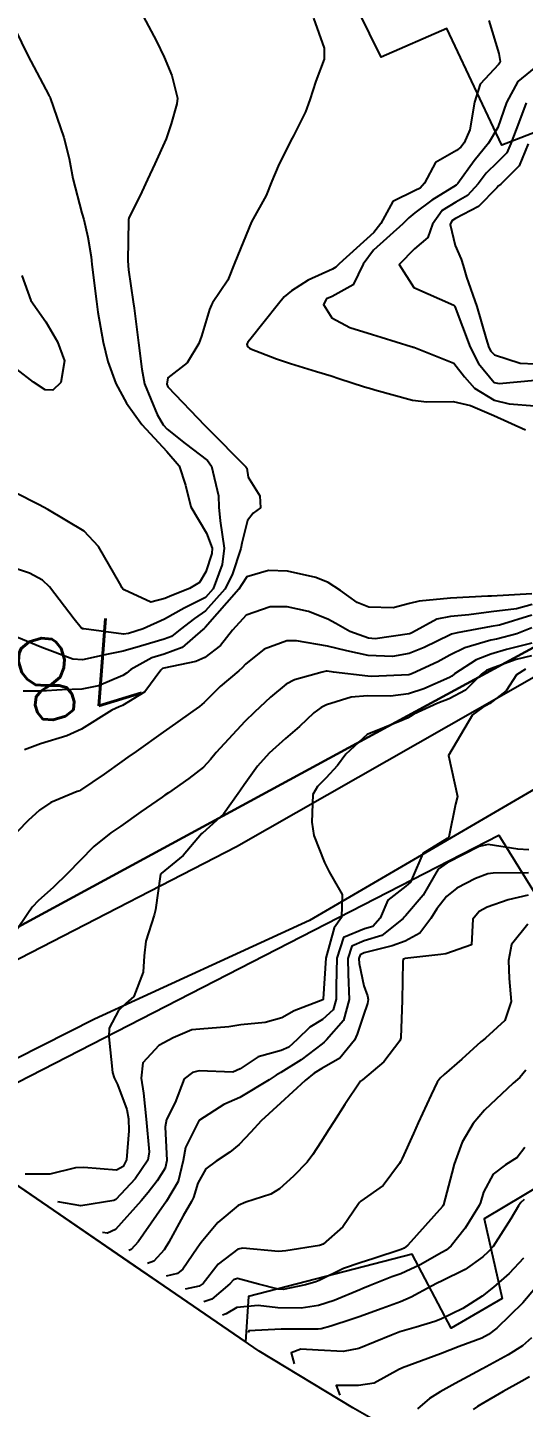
# Model space of a CAD drawing. Header units: metres. Extents: x 318500 to 325275, y 7408834 to 7428799.
# Drawn here: x 323206.3 to 323230.6, y 7420720 to 7420787.6 of the extents above; entities that cross this region are included whole.
import ezdxf
from ezdxf.enums import TextEntityAlignment as Align

# ---------------------------------------------------------------- set-up
doc = ezdxf.new("R2010")
doc.units = ezdxf.units.M
doc.header["$MEASUREMENT"] = 0
for name, color, linetype in [('Area', 45, 'Continuous'), ('Cotas', 45, 'Continuous'), ('Curvas de Nivel 1m', 11, 'Continuous'), ('Curvas de Nivel 5m', 15, 'Continuous'), ('Edificações', 30, 'Continuous'), ('Vias Primárias', 230, 'Continuous')]:
    doc.layers.add(name, color=color, linetype=linetype)
doc.styles.add('Style-STANDARD', font='STANDARD.shx')

msp = doc.modelspace()

# ---------------------------------------------------------------- linework, layer by layer
at = {"layer": 'Area'}
msp.add_lwpolyline([(323291.204, 7420684.656), (323278.456, 7420690.98), (323276.982, 7420691.783), (323271.825, 7420694.42), (323262.627, 7420699.009), (323257.632, 7420701.696), (323250.384, 7420705.176), (323248.81, 7420705.947), (323241.407, 7420709.813), (323235.255, 7420712.74), (323234.355, 7420713.33), (323227.653, 7420716.809), (323223.398, 7420719.358), (323222.258, 7420720.004), (323217.675, 7420722.781), (323199.402, 7420735.296)], dxfattribs=at)
at = {"layer": 'Curvas de Nivel 1m', "flags": 128}
for points, elevation in [([(323211.994, 7420788.152), (323212.638, 7420786.915), (323213.023, 7420786.136), (323213.387, 7420785.236), (323213.67, 7420784.127), (323213.641, 7420783.854), (323213.357, 7420782.878), (323213.112, 7420782.134), (323212.563, 7420780.91), (323212.202, 7420780.147), (323211.916, 7420779.546), (323211.291, 7420778.259), (323211.269, 7420778.182), (323211.269, 7420778.16), (323211.271, 7420778.141), (323211.231, 7420776.161), (323211.263, 7420775.726), (323211.504, 7420774.156), (323211.537, 7420773.854), (323211.762, 7420772.152), (323211.915, 7420770.867), (323212.053, 7420770.147), (323212.665, 7420768.64), (323212.974, 7420768.133), (323213.157, 7420767.932), (323214.049, 7420767.219), (323215.134, 7420766.39), (323215.341, 7420766.107), (323215.679, 7420764.665), (323215.694, 7420764.101), (323215.756, 7420763.444), (323215.953, 7420762.097), (323215.864, 7420761.302), (323215.424, 7420760.104), (323215.046, 7420759.69), (323213.993, 7420759.168), (323213.035, 7420758.619), (323211.993, 7420758.146), (323211.266, 7420757.917), (323211.026, 7420757.887), (323209.075, 7420758.144), (323209.029, 7420758.153), (323208.954, 7420758.191), (323208.604, 7420758.624), (323207.403, 7420760.206), (323207.055, 7420760.524), (323206.409, 7420760.871), (323205.066, 7420761.338)], 782), ([(323220.34, 7420788.041), (323220.859, 7420786.585), (323220.856, 7420786.035), (323220.454, 7420784.969), (323220.148, 7420784.042), (323219.945, 7420783.464), (323219.352, 7420782.295), (323219.223, 7420782.052), (323218.596, 7420780.796), (323218.294, 7420780.065), (323218.016, 7420779.362), (323217.29, 7420778.08), (323216.484, 7420776.092), (323216.138, 7420775.216), (323215.384, 7420774.108), (323215.327, 7420774.02), (323215.235, 7420773.78), (323214.848, 7420772.482), (323214.716, 7420772.115), (323214.141, 7420771.18), (323213.193, 7420770.43), (323213.147, 7420770.131), (323213.188, 7420770.003), (323215.01, 7420768.112), (323215.158, 7420767.961), (323217.02, 7420766.082), (323217.059, 7420766.011), (323217.125, 7420765.568), (323217.7, 7420764.656), (323217.731, 7420764.071), (323217.368, 7420763.814), (323217.101, 7420763.454), (323216.822, 7420762.345), (323216.765, 7420762.085), (323216.351, 7420760.8), (323215.994, 7420760.096), (323215.039, 7420759.038), (323214.496, 7420758.655), (323213.806, 7420758.122), (323213.377, 7420757.774), (323213.023, 7420757.639), (323211.862, 7420757.303), (323211.013, 7420757.057), (323210.271, 7420756.911), (323209.007, 7420756.634), (323208.545, 7420756.657), (323207.015, 7420757.239), (323205.329, 7420757.932)], 781), ([(323205.428, 7420788.093), (323206.335, 7420786.226), (323207.371, 7420784.276), (323207.406, 7420784.21), (323207.428, 7420784.15), (323208.106, 7420782.202), (323208.36, 7420781.174), (323208.547, 7420780.198), (323208.98, 7420778.508), (323209.074, 7420778.192), (323209.281, 7420777.323), (323209.44, 7420776.356), (323209.452, 7420776.187), (323209.474, 7420775.98), (323209.695, 7420774.183), (323209.765, 7420773.649), (323210.021, 7420772.178), (323210.262, 7420771.236), (323210.648, 7420770.168), (323211.175, 7420769.191), (323211.926, 7420768.149), (323213.141, 7420766.832), (323213.744, 7420766.124), (323214.062, 7420765.179), (323214.327, 7420764.118), (323215.091, 7420762.835), (323215.361, 7420762.106), (323215.35, 7420761.832), (323215.062, 7420760.934), (323214.749, 7420760.418), (323214.257, 7420760.118), (323213.396, 7420759.777), (323213.045, 7420759.633), (323212.36, 7420759.457), (323211.049, 7420760.061), (323210.996, 7420760.107), (323210.953, 7420760.161), (323210.842, 7420760.375), (323209.798, 7420762.179), (323209.091, 7420762.937), (323207.316, 7420763.999), (323207.108, 7420764.101), (323206.889, 7420764.213), (323205.704, 7420764.819)], 783), ([(323231.399, 7420785.815), (323230.347, 7420784.944), (323229.794, 7420783.914), (323229.358, 7420782.691), (323228.915, 7420781.927), (323228.21, 7420781.064), (323227.4, 7420779.949), (323227.362, 7420779.906), (323227.319, 7420779.879), (323226.135, 7420779.135), (323225.298, 7420778.516), (323225.002, 7420778.267), (323224.717, 7420777.979), (323223.277, 7420776.684), (323222.761, 7420776.008), (323222.283, 7420774.987), (323221.246, 7420774.424), (323220.965, 7420774.312), (323220.823, 7420774.034), (323221.23, 7420773.378), (323222.111, 7420772.904), (323223.218, 7420772.557), (323223.647, 7420772.424), (323225.12, 7420771.971), (323225.188, 7420771.949), (323225.21, 7420771.945), (323225.241, 7420771.938), (323227.202, 7420771.151), (323227.733, 7420770.48), (323228.223, 7420769.935), (323229.181, 7420769.349), (323229.926, 7420769.162), (323231.178, 7420769.069)], 779), ([(323230.752, 7420783.899), (323230.387, 7420782.932), (323230.008, 7420781.91), (323229.8, 7420781.456), (323229.336, 7420780.978), (323228.79, 7420780.466), (323228.394, 7420779.934), (323227.883, 7420779.37), (323227.306, 7420779.031), (323226.631, 7420778.625), (323226.164, 7420777.961), (323225.941, 7420777.306), (323225.278, 7420776.759), (323224.537, 7420775.981), (323225.253, 7420774.86), (323227.201, 7420773.99), (323227.24, 7420773.967), (323227.252, 7420773.95), (323227.256, 7420773.934), (323228.004, 7420771.938), (323228.415, 7420771.144), (323229.193, 7420770.217), (323229.437, 7420770.161), (323231.194, 7420770.328)], 778), ([(323230.848, 7420781.898), (323230.411, 7420780.826), (323229.517, 7420779.917), (323229.399, 7420779.838), (323229.317, 7420779.744), (323228.411, 7420778.826), (323227.294, 7420778.235), (323227.112, 7420778.132), (323227.023, 7420777.953), (323227.28, 7420776.925), (323227.572, 7420776.245), (323227.664, 7420775.944), (323227.834, 7420775.369), (323228.343, 7420773.933), (323228.795, 7420772.348), (323228.931, 7420771.924), (323229.026, 7420771.741), (323229.206, 7420771.564), (323230.452, 7420771.151), (323231.202, 7420771.123)], 777), ([(323206.033, 7420775.453), (323206.48, 7420774.221), (323207.224, 7420773.173), (323207.795, 7420772.204), (323208.133, 7420771.268), (323207.949, 7420770.202), (323207.558, 7420769.833), (323207.185, 7420769.845), (323206.608, 7420770.219), (323205.819, 7420770.853)], 784), ([(323231.045, 7420759.343), (323230.272, 7420759.131), (323229.041, 7420758.978), (323227.938, 7420758.836), (323227.038, 7420758.756), (323226.373, 7420758.62), (323225.179, 7420757.969), (323225.083, 7420757.915), (323225.029, 7420757.896), (323223.356, 7420757.664), (323223.025, 7420757.69), (323222.119, 7420758.014), (323221.42, 7420758.41), (323221.036, 7420758.618), (323220.085, 7420758.994), (323219.042, 7420759.229), (323218.202, 7420759.223), (323217.037, 7420758.818), (323216.36, 7420758.09), (323215.778, 7420757.34), (323215.009, 7420756.739), (323214.569, 7420756.552), (323213.001, 7420756.221), (323212.933, 7420756.199), (323212.847, 7420756.132), (323212.068, 7420755.059), (323210.973, 7420754.389), (323210.805, 7420754.33), (323210.445, 7420754.168), (323208.96, 7420753.233), (323208.249, 7420752.906), (323206.953, 7420752.512), (323206.167, 7420752.222)], 779), ([(323231.039, 7420758.816), (323229.454, 7420758.333), (323229.033, 7420758.255), (323227.369, 7420757.945), (323227.097, 7420757.881), (323227.029, 7420757.853), (323225.753, 7420757.229), (323225.015, 7420756.944), (323224.201, 7420756.794), (323223.013, 7420756.847), (323221.963, 7420757.068), (323221.019, 7420757.297), (323219.506, 7420757.562), (323219.023, 7420757.561), (323217.923, 7420757.16), (323217.005, 7420756.413), (323216.844, 7420756.241), (323216.666, 7420756.085), (323215.765, 7420755.322), (323214.977, 7420754.549), (323214.74, 7420754.346), (323214.423, 7420754.115), (323213.572, 7420753.516), (323212.96, 7420753.088), (323211.636, 7420752.15), (323211.235, 7420751.867), (323210.942, 7420751.655), (323210.074, 7420751.032), (323208.921, 7420750.248), (323208.876, 7420750.225), (323208.746, 7420750.183), (323207.464, 7420749.65), (323206.906, 7420749.275), (323206.352, 7420748.764), (323205.824, 7420748.226)], 778), ([(323231.033, 7420758.199), (323230.295, 7420757.901), (323229.292, 7420757.65), (323229.025, 7420757.587), (323227.744, 7420757.215), (323227.014, 7420756.86), (323226.427, 7420756.538), (323225.191, 7420755.968), (323225.061, 7420755.907), (323224.999, 7420755.894), (323223.177, 7420755.817), (323222.997, 7420755.826), (323221.31, 7420756.025), (323221.001, 7420756.069), (323220.96, 7420756.071), (323220.765, 7420756.032), (323219.394, 7420755.646), (323218.991, 7420755.438), (323218.232, 7420754.81), (323217.435, 7420754.073), (323216.965, 7420753.605), (323215.568, 7420752.101), (323215.293, 7420751.757), (323214.939, 7420751.374), (323214.223, 7420750.825), (323213.23, 7420750.127), (323213.047, 7420750), (323212.917, 7420749.909), (323211.866, 7420749.185), (323210.895, 7420748.486), (323210.699, 7420748.356), (323210.407, 7420748.165), (323209.564, 7420747.492), (323208.876, 7420746.797), (323208.301, 7420746.189), (323207.57, 7420745.489), (323206.85, 7420744.845), (323206.539, 7420744.521), (323206.328, 7420744.218), (323205.732, 7420743.321)], 777), ([(323231.023, 7420757.441), (323229.784, 7420757.143), (323229.015, 7420756.911), (323228.305, 7420756.637), (323227.246, 7420755.946), (323227.109, 7420755.838), (323226.997, 7420755.772), (323225.741, 7420755.21), (323224.985, 7420754.966), (323224.106, 7420754.86), (323222.983, 7420754.863), (323222.186, 7420754.808), (323220.976, 7420754.43), (323220.705, 7420754.301), (323220.342, 7420754.036), (323219.639, 7420753.368), (323218.957, 7420752.774), (323218.16, 7420752.062), (323217.587, 7420751.424), (323216.927, 7420750.517), (323216.751, 7420750.254), (323216.645, 7420750.084), (323215.93, 7420749.069), (323214.89, 7420748.143), (323214.872, 7420748.128), (323214.851, 7420748.11), (323213.948, 7420747.05), (323212.87, 7420746.169), (323212.843, 7420746.13), (323212.59, 7420744.388), (323212.52, 7420744.135), (323212.111, 7420742.85), (323212.042, 7420742.142), (323211.99, 7420741.331), (323211.527, 7420740.149), (323211.13, 7420739.809), (323210.78, 7420739.466), (323210.327, 7420738.604), (323210.297, 7420738.165), (323210.477, 7420736.419), (323210.566, 7420736.162), (323210.727, 7420735.836), (323211.181, 7420734.619), (323211.262, 7420734.152), (323211.287, 7420733.566), (323211.168, 7420732.153), (323211.005, 7420731.825), (323210.672, 7420731.641), (323209.082, 7420731.767), (323208.674, 7420731.755), (323207.415, 7420731.453), (323206.198, 7420731.452)], 776), ([(323230.721, 7420756.178), (323230.273, 7420755.901), (323229.776, 7420755.12), (323228.979, 7420754.492), (323228.612, 7420754.289), (323228.125, 7420753.933), (323226.95, 7420751.95), (323227.381, 7420749.943), (323227.29, 7420749.568), (323226.97, 7420747.949), (323226.889, 7420747.885), (323225.688, 7420747.156), (323225.187, 7420745.967), (323225.086, 7420745.748), (323224.864, 7420745.557), (323223.969, 7420744.868), (323223.604, 7420743.989), (323223.247, 7420743.581), (323222.832, 7420743.462), (323221.81, 7420743.03), (323221.481, 7420742.02), (323221.448, 7420740.665), (323221.445, 7420740.013), (323221.299, 7420739.498), (323220.775, 7420739.022), (323220.15, 7420738.649), (323219.525, 7420738.039), (323219.13, 7420737.669), (323218.752, 7420737.501), (323217.625, 7420737.188), (323216.738, 7420736.599), (323216.376, 7420736.443), (323214.736, 7420736.511), (323214.406, 7420736.434), (323213.991, 7420736.111), (323213.559, 7420734.958), (323213.134, 7420734.124), (323213.06, 7420733.77), (323213.139, 7420732.123), (323213.064, 7420731.734), (323212.665, 7420731.116), (323212.235, 7420730.558), (323211.887, 7420730.141), (323210.636, 7420728.735), (323210.245, 7420728.552), (323210, 7420728.6)], 774), ([(323230.884, 7420747.32), (323230.348, 7420747.361), (323228.887, 7420747.595), (323228.451, 7420747.492), (323226.877, 7420746.699), (323226.445, 7420746.384), (323226.195, 7420745.957), (323225.705, 7420745.113), (323224.842, 7420744.097), (323224.783, 7420744.029), (323224.734, 7420743.972), (323223.674, 7420743.14), (323222.823, 7420742.878), (323222.216, 7420742.612), (323222.019, 7420742.012), (323222.032, 7420741.238), (323222.077, 7420740.007), (323221.804, 7420738.98), (323220.977, 7420738.018), (323220.859, 7420737.919), (323220.757, 7420737.836), (323219.732, 7420737.049), (323218.736, 7420736.423), (323218.495, 7420736.292), (323218.16, 7420736.059), (323216.721, 7420735.194), (323215.945, 7420734.861), (323214.745, 7420734.1), (323214.724, 7420734.086), (323214.709, 7420734.063), (323214.053, 7420732.746), (323213.939, 7420732.111), (323213.694, 7420731.085), (323213.137, 7420730.123), (323212.643, 7420729.418), (323211.736, 7420728.143), (323211.402, 7420727.759), (323211.28, 7420727.71)], 773), ([(323230.873, 7420746.203), (323229.143, 7420746.186), (323228.872, 7420746.154), (323228.27, 7420745.929), (323227.358, 7420745.447), (323226.856, 7420745.042), (323226.37, 7420744.432), (323226.082, 7420743.958), (323225.546, 7420743.246), (323224.823, 7420742.861), (323224.179, 7420742.62), (323222.814, 7420742.282), (323222.623, 7420742.193), (323222.56, 7420742.004), (323222.571, 7420741.766), (323222.797, 7420740.671), (323222.976, 7420740.182), (323223.006, 7420739.997), (323222.972, 7420739.812), (323222.779, 7420739.24), (323222.472, 7420738.296), (323222.343, 7420738.004), (323221.623, 7420737.135), (323220.739, 7420736.618), (323220.362, 7420736.399), (323219.919, 7420736.032), (323218.719, 7420734.925), (323217.772, 7420734.064), (323217.261, 7420733.512), (323216.692, 7420732.904), (323216.24, 7420732.531), (323215.566, 7420732.091), (323215.055, 7420731.715), (323214.664, 7420731.012), (323214.445, 7420730.311), (323214.353, 7420730.104), (323213.94, 7420729.407), (323213.241, 7420728.121), (323213.008, 7420727.74), (323212.501, 7420727.189), (323212.2, 7420727.08)], 772), ([(323230.858, 7420745.101), (323229.872, 7420744.887), (323228.849, 7420744.521), (323228.456, 7420744.315), (323228.14, 7420743.93), (323228.079, 7420742.673), (323226.814, 7420742.242), (323226.565, 7420742.202), (323224.81, 7420742.001), (323224.785, 7420741.996), (323224.726, 7420741.971), (323224.705, 7420741.868), (323224.684, 7420739.972), (323224.608, 7420738.127), (323224.569, 7420737.973), (323223.776, 7420736.953), (323222.731, 7420736.071), (323222.69, 7420736.041), (323222.638, 7420736.001), (323221.87, 7420734.857), (323221.333, 7420734.014), (323221.091, 7420733.629), (323220.695, 7420733.02), (323220.3, 7420732.411), (323220.014, 7420732.03), (323219.355, 7420731.354), (323218.66, 7420730.727), (323218.242, 7420730.47), (323217.017, 7420730.074), (323216.648, 7420729.91), (323215.642, 7420729.088), (323214.835, 7420728.098), (323214.744, 7420727.983), (323214.626, 7420727.83), (323213.929, 7420726.791), (323213.661, 7420726.587), (323213.12, 7420726.45)], 771), ([(323230.74, 7420736.537), (323230.442, 7420736.187), (323230.112, 7420735.899), (323228.717, 7420734.589), (323228.152, 7420733.926), (323227.611, 7420733.017), (323227.22, 7420731.935), (323227.108, 7420731.501), (323226.695, 7420729.94), (323226.681, 7420729.908), (323226.649, 7420729.87), (323224.959, 7420727.965), (323224.772, 7420727.824), (323224.627, 7420727.763), (323223.295, 7420727.315), (323222.617, 7420727.105), (323221.796, 7420726.824), (323220.603, 7420726.246), (323220.448, 7420726.177), (323219.933, 7420726.03), (323218.841, 7420725.802), (323218.596, 7420725.811), (323217.645, 7420726.064), (323216.604, 7420726.347), (323216.412, 7420726.272), (323216.235, 7420726.084), (323215.353, 7420725.328), (323214.96, 7420725.19)], 769), ([(323230.693, 7420732.753), (323230.316, 7420732.265), (323229.736, 7420731.904), (323229.131, 7420731.455), (323228.66, 7420730.57), (323228.51, 7420730.064), (323228.454, 7420729.922), (323227.765, 7420728.802), (323227.071, 7420727.936), (323226.83, 7420727.735), (323226.625, 7420727.606), (323225.565, 7420727.006), (323224.609, 7420726.576), (323224.169, 7420726.414), (323223.106, 7420725.992), (323222.75, 7420725.845), (323222.597, 7420725.779), (323221.345, 7420725.256), (323220.585, 7420725.017), (323219.735, 7420724.88), (323218.583, 7420724.908), (323217.624, 7420725.025), (323216.583, 7420724.921), (323216.047, 7420724.616), (323215.88, 7420724.55)], 768), ([(323230.655, 7420730.208), (323230.49, 7420730.055), (323230.374, 7420729.894), (323230.001, 7420729.257), (323229.129, 7420727.913), (323228.899, 7420727.643), (323228.622, 7420727.395), (323227.758, 7420726.783), (323226.604, 7420726.203), (323226.424, 7420726.121), (323226.088, 7420725.948), (323225.124, 7420725.43), (323224.588, 7420725.201), (323223.7, 7420724.867), (323222.577, 7420724.463), (323222.232, 7420724.347), (323221.186, 7420724.014), (323220.709, 7420723.878), (323220.568, 7420723.866), (323218.75, 7420723.866), (323217.157, 7420723.776), (323217.13, 7420723.7)], 767), ([(323230.622, 7420727.34), (323229.919, 7420726.592), (323229.153, 7420725.912), (323228.595, 7420725.468), (323227.649, 7420724.87), (323226.576, 7420724.345), (323226.286, 7420724.232), (323225.365, 7420723.958), (323224.568, 7420723.723), (323224.16, 7420723.57), (323222.559, 7420722.91), (323221.794, 7420722.771), (323220.558, 7420722.837), (323219.711, 7420722.881), (323219.235, 7420722.701), (323219.38, 7420722.16)], 766), ([(323231.018, 7420723.439), (323230.567, 7420723.051), (323229.864, 7420722.597), (323228.609, 7420721.919), (323228.57, 7420721.899), (323228.55, 7420721.888), (323227.268, 7420721.204), (323226.533, 7420720.783), (323226.017, 7420720.458), (323225.434, 7420719.956)], 764), ([(323230.909, 7420721.52), (323230.541, 7420721.316), (323229.623, 7420720.814), (323228.524, 7420720.169), (323228.369, 7420720.075), (323228.153, 7420719.924)], 763)]:
    msp.add_lwpolyline(points, dxfattribs=dict(at, elevation=elevation))
at = {"layer": 'Curvas de Nivel 5m', "flags": 128}
for points, elevation in [([(323228.932, 7420787.927), (323229.406, 7420786.321), (323229.479, 7420785.919), (323229.459, 7420785.859), (323229.398, 7420785.778), (323228.506, 7420784.81), (323228.22, 7420783.937), (323227.99, 7420782.574), (323227.708, 7420781.945), (323227.56, 7420781.733), (323227.344, 7420781.564), (323226.308, 7420780.987), (323225.775, 7420779.965), (323225.562, 7420779.722), (323225.314, 7420779.603), (323224.219, 7420779.074), (323223.631, 7420777.995), (323223.285, 7420777.55), (323221.585, 7420776.025), (323221.431, 7420775.864), (323221.266, 7420775.758), (323220.076, 7420775.224), (323219.25, 7420774.702), (323218.888, 7420774.412), (323218.614, 7420774.059), (323217.213, 7420772.297), (323217.11, 7420772.183), (323217.07, 7420772.082), (323217.092, 7420771.965), (323217.208, 7420771.876), (323218.517, 7420771.374), (323219.201, 7420771.144), (323220.483, 7420770.751), (323221.195, 7420770.53), (323221.58, 7420770.411), (323222.838, 7420770.005), (323223.188, 7420769.897), (323223.34, 7420769.845), (323225.181, 7420769.349), (323225.885, 7420769.258), (323227.18, 7420769.278), (323228.029, 7420769.086), (323229.17, 7420768.597), (323230.713, 7420767.897)], 780), ([(323231.027, 7420759.868), (323229.048, 7420759.756), (323228.872, 7420759.746), (323227.047, 7420759.651), (323225.51, 7420759.501), (323225.044, 7420759.387), (323224.239, 7420759.179), (323223.042, 7420759.206), (323222.478, 7420759.443), (323221.657, 7420760.021), (323221.056, 7420760.411), (323220.441, 7420760.654), (323219.064, 7420760.972), (323218.126, 7420761.002), (323217.059, 7420760.689), (323216.816, 7420760.321), (323216.67, 7420760.086), (323215.031, 7420758.21), (323214.978, 7420758.163), (323214.913, 7420758.111), (323213.905, 7420757.233), (323213.012, 7420756.915), (323212.411, 7420756.736), (323211.387, 7420756.154), (323211.171, 7420755.984), (323210.996, 7420755.869), (323209.802, 7420755.363), (323208.985, 7420755.194), (323208.024, 7420755.16), (323206.983, 7420755.103), (323206.109, 7420755.097)], 780), ([(323231.014, 7420756.829), (323230.259, 7420756.653), (323229.004, 7420756.198), (323228.811, 7420756.115), (323228.57, 7420755.926), (323227.785, 7420755.141), (323226.981, 7420754.715), (323226.43, 7420754.503), (323225.248, 7420753.967), (323225.077, 7420753.861), (323224.968, 7420753.786), (323224.653, 7420753.661), (323222.96, 7420752.977), (323221.91, 7420752.016), (323221.503, 7420751.46), (323220.932, 7420750.833), (323220.529, 7420750.431), (323220.303, 7420750.036), (323220.257, 7420748.679), (323220.352, 7420748.035), (323220.877, 7420746.708), (323221.105, 7420746.259), (323221.226, 7420746.025), (323221.739, 7420745.135), (323221.706, 7420744.017), (323221.346, 7420743.509), (323220.94, 7420742.028), (323220.81, 7420740.039), (323220.81, 7420740.02), (323220.79, 7420739.992), (323219.377, 7420739.445), (323218.776, 7420739.109), (323217.959, 7420738.875), (323216.77, 7420738.766), (323216.191, 7420738.664), (323214.767, 7420738.553), (323214.365, 7420738.507), (323213.455, 7420738.12), (323212.997, 7420737.886), (323212.754, 7420737.743), (323211.976, 7420736.907), (323211.893, 7420736.143), (323212.004, 7420735.422), (323212.14, 7420734.139), (323212.281, 7420732.541), (323212.213, 7420732.137), (323211.594, 7420731.218), (323210.651, 7420730.203), (323210.622, 7420730.188), (323210.551, 7420730.161), (323208.931, 7420729.893), (323207.81, 7420730.1)], 775), ([(323230.837, 7420743.686), (323230.027, 7420742.696), (323229.884, 7420741.904), (323229.924, 7420741.026), (323230.025, 7420739.901), (323229.703, 7420738.979), (323228.763, 7420738.105), (323228.656, 7420738.027), (323228.533, 7420737.923), (323227.607, 7420737.077), (323226.736, 7420736.328), (323226.538, 7420736.147), (323226.398, 7420735.953), (323226.098, 7420735.331), (323225.457, 7420733.959), (323225.227, 7420733.438), (323224.684, 7420732.21), (323224.599, 7420732.053), (323224.552, 7420731.972), (323223.749, 7420730.899), (323222.652, 7420730.12), (323222.585, 7420730.067), (323222.53, 7420730.001), (323221.776, 7420728.872), (323220.813, 7420728.018), (323220.678, 7420727.971), (323220.629, 7420727.962), (323218.973, 7420727.697), (323218.624, 7420727.669), (323216.873, 7420727.83), (323216.625, 7420727.78), (323215.656, 7420727.048), (323214.924, 7420726.097), (323214.729, 7420725.967), (323214.04, 7420725.82)], 770), ([(323231.206, 7420725.881), (323230.593, 7420725.145), (323229.323, 7420723.909), (323228.9, 7420723.59), (323228.573, 7420723.426), (323227.478, 7420723.014), (323226.557, 7420722.65), (323224.696, 7420721.968), (323224.598, 7420721.921), (323224.549, 7420721.894), (323223.312, 7420721.215), (323222.537, 7420721.103), (323221.438, 7420721.109), (323221.62, 7420720.62)], 765)]:
    msp.add_lwpolyline(points, dxfattribs=dict(at, elevation=elevation))
at = {"layer": 'Edificações'}
msp.add_lwpolyline([(323244.994, 7420764.753), (323235.6, 7420784.159), (323229.567, 7420781.835), (323226.866, 7420787.543), (323223.645, 7420786.142), (323215.58, 7420802.503), (323189.383, 7420788.976), (323195.41, 7420775.935), (323188.916, 7420773.081), (323186.355, 7420779.104), (323183.394, 7420777.807), (323181.212, 7420782.166), (323177.991, 7420780.609), (323177.368, 7420782.373), (323171.186, 7420779.208), (323180.332, 7420759.963), (323183.907, 7420761.633), (323185.382, 7420758.161), (323181.972, 7420756.44), (323187.157, 7420744.36), (323191.846, 7420745.933), (323193.256, 7420741.642), (323190.51, 7420740.88)], dxfattribs=at)
for points in [[(323195.234, 7420737.789), (323244.994, 7420764.753)], [(323201.603, 7420733.789), (323229.416, 7420748.048), (323233.043, 7420742.196), (323240.128, 7420747.602), (323242.137, 7420743.756), (323235.163, 7420738.295), (323237.395, 7420734.449), (323228.69, 7420729.254), (323229.582, 7420725.353), (323227.072, 7420723.904), (323225.175, 7420727.527), (323217.141, 7420725.464), (323217.008, 7420723.238)], [(323217.008, 7420723.238), (323213.414, 7420725.7), (323211.52, 7420726.997), (323205.234, 7420731.302), (323201.603, 7420733.789)]]:
    msp.add_lwpolyline(points, close=True, dxfattribs=at)
at = {"layer": 'Vias Primárias'}
for points in [[(323715.644, 7420145.548, 0), (323709.04, 7420132.939)], [(323831.088, 7420001.787, 0), (323833.844, 7420008.443, 0.220888)], [(323205.069, 7420933.766, 0), (323207.298, 7420931.929, 0.020742), (323210.311, 7420929.649), (323213.335, 7420928.865), (323214.564, 7420929.479), (323216.061, 7420926.782), (323213.869, 7420925.313), (323213.871, 7420924.556), (323218.068, 7420917.639), (323222.108, 7420910.972), (323227.38, 7420903.131), (323230.217, 7420898.982, 0.38291), (323236.446, 7420897.46), (323249.502, 7420903.926), (323257.59, 7420907.836)], [(323201.811, 7420799.767), (323215.651, 7420807.115), (323230.335, 7420814.925), (323243.538, 7420821.798), (323254.773, 7420827.742, -0.233553), (323258.696, 7420827.851), (323260.618, 7420825.889), (323262.998, 7420822.329), (323264.543, 7420819.556), (323276.371, 7420798.472), (323279.865, 7420791.751), (323280.464, 7420789.628), (323280.923, 7420787.171), (323282.097, 7420783.897), (323272.63, 7420778.927), (323264.482, 7420774.948), (323249.234, 7420766.118), (323229.887, 7420755.06), (323216.558, 7420747.478), (323196.385, 7420737.101)]]:
    msp.add_lwpolyline(points, format="xyb", dxfattribs=at)
msp.add_lwpolyline([(323406.664, 7420846.406), (323389.863, 7420836.671), (323374.812, 7420827.736), (323354.211, 7420815.25), (323338.186, 7420806.802), (323323.176, 7420799.077), (323308.549, 7420791.693), (323291.222, 7420783.303), (323277.563, 7420776.442), (323262.507, 7420768.145), (323248.656, 7420760.224), (323233.552, 7420751.682), (323220.134, 7420743.869), (323209.607, 7420739.035), (323200.579, 7420734.49)], dxfattribs=at)

# ---------------------------------------------------------------- texts
at = {"layer": 'Cotas', "style": 'Style-STANDARD'}
msp.add_text('780', height=4, rotation=197.05774, dxfattribs=at).set_placement((323207.287, 7420755.689, 780), align=Align.MIDDLE_CENTER)

doc.saveas('drawing.dxf')
